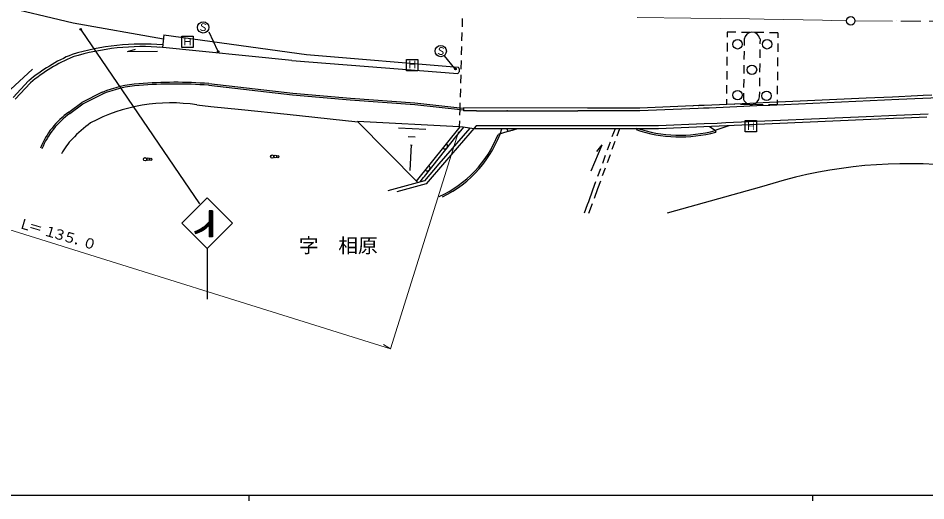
# Model space of a CAD drawing. Units: millimetres, scale not verified. Extents: x 40000 to 680000, y 20000 to 380000.
# Drawn here: x 127053 to 288134, y 204000 to 289641 of the extents above; entities that cross this region are included whole.
import ezdxf
from ezdxf.enums import TextEntityAlignment as Align

# ---------------------------------------------------------------- set-up
doc = ezdxf.new("R2010")
doc.units = ezdxf.units.MM
doc.header["$LTSCALE"] = 1000
doc.linetypes.add('CHAIN', pattern=[18.5, 12, -1.5, 3.5, -1.5])
for name, color, linetype, lineweight in [('M-BGD', 7, 'Continuous', 25), ('M-BMK', 2, 'CHAIN', 13), ('M-BMK-SRVR', 3, 'Continuous', 25), ('M-STR-HTXT', 7, 'Continuous', 13), ('M-STR-STR1', 1, 'Continuous', 25), ('M-STR-STRC', 7, 'Continuous', 25), ('M-TTL-BAND', 7, 'Continuous', 25)]:
    doc.layers.add(name, color=color, linetype=linetype, lineweight=lineweight)
doc.styles.add('ＭＳ ゴシック', font='')
doc.styles.get('ＭＳ ゴシック').set_extended_font_data('MS Gothic')

msp = doc.modelspace()

# ---------------------------------------------------------------- hatches: boundary and pattern name
at = {"layer": 'M-STR-STRC'}
for points in [[(160933, 255468), (161534, 255468), (161536, 250861), (160935, 250861)], [(160922, 253505), (160304, 252870), (159465, 252269), (158945, 252004), (158381, 251790), (158528, 251463), (158971, 251579), (159727, 251958), (160505, 252514), (160934, 252892)]]:
    msp.add_hatch(color=256, dxfattribs=at).paths.add_polyline_path(points)

# ---------------------------------------------------------------- linework, layer by layer
at = {"layer": 'M-BGD'}
for p, q in [((108085, 295660), (136788, 288782)), ((136788, 288782), (152822, 285979)), ((283003, 289142), (283013, 289142)), ((152902, 286710), (152652, 284447)), ((152902, 286710), (178229, 283206)), ((146432, 283725), (147875, 284136)), ((146432, 283725), (151790, 283796)), ((175615, 282115), (152161, 284467)), ((175615, 282115), (205059, 279813)), ((178229, 283206), (205159, 280955)), ((125672, 276974), (129608, 280620)), ((128917, 278496), (126193, 275562)), ((129258, 278176), (126534, 275251)), ((160864, 277727), (175766, 276046)), ((160894, 278028), (175796, 276336)), ((141986, 276484), (138371, 274661)), ((142127, 276214), (138501, 274391)), ((175766, 276046), (185981, 275135)), ((175796, 276336), (186011, 275426)), ((282193, 275652), (277516, 275441)), ((286629, 275863), (282193, 275652)), ((297275, 275843), (283314, 275201)), ((287671, 275903), (286629, 275863)), ((289213, 275973), (287671, 275903)), ((136068, 272979), (138371, 274661)), ((136238, 272738), (138541, 274421)), ((158771, 274252), (161265, 273992)), ((161265, 273992), (166713, 273431)), ((185981, 275135), (197438, 274325)), ((186011, 275426), (197468, 274625)), ((197428, 274325), (206101, 273374)), ((197468, 274625), (205430, 273744)), ((246841, 274077), (237377, 273676)), ((246791, 274107), (246841, 274077)), ((247832, 274118), (246841, 274077)), ((247772, 274148), (247832, 274118)), ((248814, 274158), (247832, 274118)), ((256875, 274499), (248814, 274158)), ((255854, 273948), (249675, 273687)), ((256895, 273998), (255854, 273948)), ((258067, 274549), (256875, 274499)), ((258147, 274058), (256895, 273998)), ((260371, 274659), (258067, 274549)), ((260451, 274158), (258147, 274058)), ((261953, 274729), (260371, 274659)), ((283314, 275201), (260451, 274158)), ((277516, 275441), (261953, 274729)), ((166713, 273431), (174795, 272581)), ((174795, 272581), (187343, 271269)), ((205433, 273744), (205425, 273448)), ((205430, 273744), (206091, 273674)), ((206111, 273674), (206091, 273674)), ((206101, 273454), (206091, 273173)), ((207894, 273174), (206091, 273173)), ((206111, 273674), (206101, 273454)), ((228083, 273676), (206111, 273714)), ((208394, 273174), (207894, 273174)), ((208394, 273174), (226381, 273175)), ((229515, 273175), (226381, 273175)), ((228824, 273676), (228083, 273676)), ((234302, 273676), (228824, 273676)), ((230086, 273175), (229515, 273175)), ((234122, 273175), (230086, 273175)), ((234913, 273175), (234122, 273175)), ((235093, 273676), (234302, 273676)), ((237387, 273175), (234913, 273175)), ((236896, 273676), (235093, 273676)), ((237377, 273676), (236896, 273676)), ((237377, 273676), (237367, 273676)), ((247712, 273607), (237387, 273175)), ((248693, 273647), (247712, 273607)), ((249675, 273687), (248693, 273647)), ((282904, 272347), (277566, 272117)), ((288552, 272598), (282904, 272347)), ((205340, 270359), (187303, 271310)), ((187303, 271310), (197990, 260474)), ((248774, 270873), (240662, 270532)), ((251107, 270973), (248774, 270873)), ((252639, 271043), (251107, 270973)), ((277566, 272117), (252639, 271043)), ((194524, 270188), (199391, 269938)), ((197759, 260705), (205480, 270349)), ((207183, 270139), (201715, 263769)), ((208324, 270510), (202696, 264010)), ((204739, 268577), (206121, 270309)), ((213081, 270530), (208324, 270510)), ((213943, 269509), (212240, 269008)), ((213642, 270530), (213081, 270530)), ((213742, 270530), (213642, 270530)), ((213842, 270530), (213742, 270530)), ((213782, 270029), (213943, 269509)), ((213953, 270530), (213842, 270530)), ((214033, 269539), (213943, 269509)), ((214053, 270530), (213953, 270530)), ((214133, 269569), (214033, 269539)), ((214163, 270530), (214053, 270530)), ((214323, 269619), (214133, 269569)), ((214263, 270530), (214163, 270530)), ((214373, 270530), (214263, 270530)), ((214423, 269649), (214323, 269619)), ((214473, 270530), (214373, 270530)), ((214614, 269709), (214423, 269649)), ((214573, 270530), (214473, 270530)), ((214684, 270530), (214573, 270530)), ((214704, 269729), (214614, 269709)), ((215725, 270530), (214684, 270530)), ((214894, 269789), (214704, 269729)), ((214834, 270029), (214894, 269789)), ((215695, 270029), (214894, 269789)), ((215835, 270530), (215725, 270530)), ((215935, 270530), (215835, 270530)), ((216036, 270530), (215935, 270530)), ((216146, 270530), (216036, 270530)), ((216246, 270530), (216146, 270530)), ((216356, 270530), (216246, 270530)), ((216456, 270530), (216356, 270530)), ((216566, 270530), (216456, 270530)), ((216667, 270530), (216566, 270530)), ((216767, 270530), (216667, 270530)), ((217398, 270530), (216767, 270530)), ((221954, 270531), (217398, 270530)), ((222415, 270531), (221954, 270531)), ((223877, 270531), (222415, 270531)), ((230196, 270531), (223877, 270531)), ((232109, 270531), (230196, 270531)), ((233151, 270531), (232109, 270531)), ((232971, 270031), (232437, 268566)), ((233952, 270531), (233151, 270531)), ((233772, 270031), (233284, 268691)), ((234563, 270531), (233952, 270531)), ((238409, 270532), (234563, 270531)), ((239090, 270532), (238409, 270532)), ((240662, 270532), (239090, 270532)), ((249715, 270412), (250767, 269771)), ((250767, 269771), (253220, 270613)), ((250767, 269771), (250837, 269411)), ((196277, 268636), (197489, 268576)), ((200714, 263519), (203858, 267465)), ((203858, 267465), (204739, 268577)), ((232095, 267626), (231582, 266217)), ((232942, 267751), (232428, 266342)), ((196808, 267144), (196578, 262607)), ((196657, 267154), (196958, 267134)), ((228745, 262529), (230667, 267156)), ((229746, 265964), (230667, 267156)), ((231240, 265277), (230726, 263868)), ((232086, 265402), (231573, 263993)), ((199161, 261576), (200714, 263519)), ((201715, 263769), (199171, 260805)), ((202696, 264010), (199442, 260244)), ((230384, 262928), (229871, 261519)), ((231230, 263053), (230717, 261644)), ((198370, 260584), (198991, 261356)), ((198991, 261356), (199161, 261576)), ((199171, 260805), (192672, 259012)), ((199442, 260244), (194254, 258832)), ((229529, 260579), (228995, 259114)), ((229887, 259365), (229261, 257641)), ((230375, 260704), (229887, 259365)), ((258989, 259697), (242215, 255059)), ((228995, 259114), (228244, 257041)), ((228054, 256510), (227524, 255068)), ((228244, 257031), (228054, 256510)), ((228244, 257041), (228244, 257031)), ((228920, 256701), (228295, 254978))]:
    msp.add_line(p, q, dxfattribs=at)
for centre, radius in [((149577, 264614), 295), ((150122, 264614), 250), ((150573, 264614), 200), ((172144, 265083), 295), ((172689, 265083), 250), ((173140, 265083), 200)]:
    msp.add_circle(centre, radius, dxfattribs=at)
for centre, radius, start, end in [((149169, 241654), 43394, 85.32326, 106.79978), ((149169, 241654), 42933, 85.32326, 106.79978), ((147736, 256395), 29023, 112.5125, 130.40756), ((147736, 256395), 28562, 112.5125, 130.40756), ((204668, 280424), 721, 302.85511, 47.31143), ((149869, 257357), 20680, 93.81204, 112.40413), ((149869, 257357), 20380, 93.81204, 112.40413), ((154890, 199692), 78566, 85.62046, 94.67099), ((154890, 199692), 78265, 85.62842, 94.67099), ((154196, 243857), 30745, 81.42604, 117.72216), ((144301, 261242), 14331, 125.0648, 158.07366), ((144301, 261242), 14031, 125.04188, 158.07767), ((153174, 252860), 22533, 126.11667, 137.02959), ((193422, 276387), 20200, 294.41004, 338.59378), ((193422, 276387), 20500, 295.78686, 341.93977), ((244496, 292695), 24126, 251.1744, 285.24412), ((244496, 292695), 23825, 251.1744, 285.24412), ((143630, 261152), 9915, 134.49211, 153.5701), ((202766, 266964), 501, 231.35458, 51.35458), ((199642, 263048), 501, 231.35458, 51.35458), ((284843, 180733), 83082, 85.17606, 108.12661)]:
    msp.add_arc(centre, radius, start, end, dxfattribs=at)
at = {"layer": 'M-BMK'}
for p, q in [((236895, 289770), (246439, 289640)), ((246439, 289640), (256854, 289501)), ((256854, 289501), (259448, 289461)), ((259448, 289461), (269793, 289271)), ((269793, 289271), (271436, 289241)), ((271436, 289241), (274050, 289191)), ((374718, 288657), (275552, 289171))]:
    msp.add_line(p, q, dxfattribs=at)
at = {"layer": 'M-BMK-SRVR'}
msp.add_circle((274801, 289171), 751, dxfattribs=at)
at = {"layer": 'M-STR-HTXT'}
for p, q in [((59696, 272713), (193145, 230951)), ((193145, 230951), (205200, 269458)), ((191883, 231762), (193145, 230951))]:
    msp.add_line(p, q, dxfattribs=at)
at = {"layer": 'M-STR-STR1'}
for p, q in [((205868, 289607), (205827, 288107)), ((205800, 287108), (205759, 285608)), ((252899, 287147), (252888, 286252)), ((254391, 287129), (252899, 287147)), ((256890, 287098), (255391, 287117)), ((259390, 287068), (257890, 287086)), ((261882, 287037), (260390, 287056)), ((261882, 287037), (261872, 286143)), ((252875, 285252), (252856, 283752)), ((255893, 285925), (255880, 284812)), ((258707, 285986), (258696, 285073)), ((261860, 285143), (261842, 283643)), ((205731, 284609), (205690, 283109)), ((255868, 283812), (255850, 282312)), ((258683, 284073), (258665, 282573)), ((205662, 282110), (205621, 280610)), ((252844, 282752), (252825, 281253)), ((261831, 282643), (261813, 281143)), ((255838, 281312), (255819, 279813)), ((258652, 281573), (258633, 280073)), ((205594, 279611), (205553, 278111)), ((252813, 280253), (252794, 278753)), ((255807, 278813), (255789, 277313)), ((258621, 279073), (258602, 277573)), ((261801, 280143), (261784, 278643)), ((205525, 277112), (205484, 275612)), ((252782, 277753), (252763, 276253)), ((261772, 277643), (261755, 276143)), ((255777, 276313), (255764, 275200)), ((258589, 276573), (258578, 275661)), ((205457, 274612), (205433, 273744)), ((252751, 275253), (252739, 274358)), ((254236, 274340), (252739, 274358)), ((256736, 274310), (255236, 274328)), ((259236, 274279), (257736, 274297)), ((261733, 274249), (260236, 274267)), ((261743, 275143), (261733, 274249)), ((205425, 273448), (205396, 272403)), ((213902, 273174), (213802, 273174)), ((205369, 271404), (205340, 270359)), ((282383, 271826), (240672, 270031)), ((284236, 271907), (282383, 271826)), ((288282, 272077), (284236, 271907)), ((206011, 270319), (205340, 270359)), ((207904, 270029), (206011, 270319)), ((240672, 270031), (207904, 270029))]:
    msp.add_line(p, q, dxfattribs=at)
for centre in [(254722, 285004), (259969, 285004), (257276, 280488), (254722, 275981), (259860, 275861)]:
    msp.add_circle(centre, 841, dxfattribs=at)
for centre, radius, start, end in [((257295, 285735), 1412, 10.30754, 171.90362), ((257136, 275811), 1492, 204.07349, 354.16155)]:
    msp.add_arc(centre, radius, start, end, dxfattribs=at)
at = {"layer": 'M-STR-STRC'}
for p, q in [((138120, 287600), (138190, 287670)), ((138240, 287510), (159253, 256716)), ((162476, 283826), (160944, 287151)), ((156117, 284417), (156117, 286420)), ((156117, 286420), (158119, 286420)), ((158119, 286420), (158120, 284417)), ((158120, 284417), (156117, 284417)), ((162506, 283656), (162576, 283726)), ((195996, 280313), (195995, 282316)), ((195995, 282316), (197998, 282316)), ((197998, 282316), (197999, 280313)), ((204568, 280724), (202725, 282978)), ((197999, 280313), (195996, 280313)), ((204628, 280574), (204698, 280644)), ((256055, 269491), (256054, 271494)), ((256054, 271494), (258057, 271494)), ((258057, 271494), (258057, 269491)), ((258057, 269491), (256055, 269491)), ((160601, 257781), (156097, 253272)), ((165110, 253277), (160601, 257781)), ((161534, 255468), (160933, 255468)), ((160933, 255468), (160935, 250861)), ((161579, 255259), (160978, 255259)), ((161133, 255468), (161135, 250861)), ((161333, 255468), (161336, 250861)), ((161534, 255468), (161536, 250861)), ((156097, 253272), (160606, 248768)), ((160606, 248768), (165110, 253277)), ((160914, 253505), (160934, 253505)), ((160934, 252904), (160934, 252864)), ((160934, 252904), (160935, 250861)), ((158421, 251801), (158541, 251421)), ((161536, 250861), (160935, 250861)), ((160606, 248768), (160610, 239755))]:
    msp.add_line(p, q, dxfattribs=at)
for centre, radius in [((159892, 287992), 1002), ((138150, 287640), 140), ((138150, 287640), 110), ((138150, 287640), 80.1), ((138150, 287640), 50.1), ((138150, 287640), 20), ((162546, 283696), 140), ((162546, 283696), 110), ((162546, 283696), 80.1), ((162546, 283696), 50.1), ((162546, 283696), 20), ((202054, 283809), 1002), ((204658, 280604), 140), ((204658, 280604), 110), ((204658, 280604), 80.1), ((204658, 280604), 50.1), ((204658, 280604), 20)]:
    msp.add_circle(centre, radius, dxfattribs=at)
for radius, end in [(5398, 320.55524), (5598, 318.12985), (5798, 315.97063)]:
    msp.add_arc((156756, 256938), radius, 287.88689, end, dxfattribs=at)
at = {"layer": 'M-TTL-BAND'}
for p, q in [((40000, 205000), (579000, 205000)), ((168000, 205000), (168000, 204000)), ((268000, 205000), (268000, 204000))]:
    msp.add_line(p, q, dxfattribs=at)

# ---------------------------------------------------------------- texts
at = {"layer": 'M-BGD', "style": 'ＭＳ ゴシック'}
msp.add_text('字\u3000相原', height=2566, rotation=0.004, dxfattribs=at).set_placement((176860, 247250), align=Align.BOTTOM_LEFT)
at = {"layer": 'M-STR-HTXT', "style": 'ＭＳ ゴシック'}
for s, p in [('Ｌ', (126746, 251967)), ('＝', (128548, 251437)), ('１', (131202, 250656)), ('３', (132825, 250185)), ('５', (134627, 249654)), ('．', (136520, 249104)), ('０', (138143, 248623))]:
    msp.add_text(s, height=1833, rotation=343.659, dxfattribs=at).set_placement(p, align=Align.BOTTOM_LEFT)
at = {"layer": 'M-STR-STRC', "style": 'ＭＳ ゴシック'}
for s, rotation, p in [('Ｓ', 352.86, (159885, 288029)), ('Ｈ', 0.004, (157104, 285450)), ('Ｓ', 352.86, (202083, 283795)), ('Ｈ', 0.004, (197009, 281389)), ('Ｈ', 0.004, (257120, 270443))]:
    msp.add_text(s, height=1320, rotation=rotation, dxfattribs=at).set_placement(p, align=Align.MIDDLE_CENTER)

doc.saveas('drawing.dxf')
